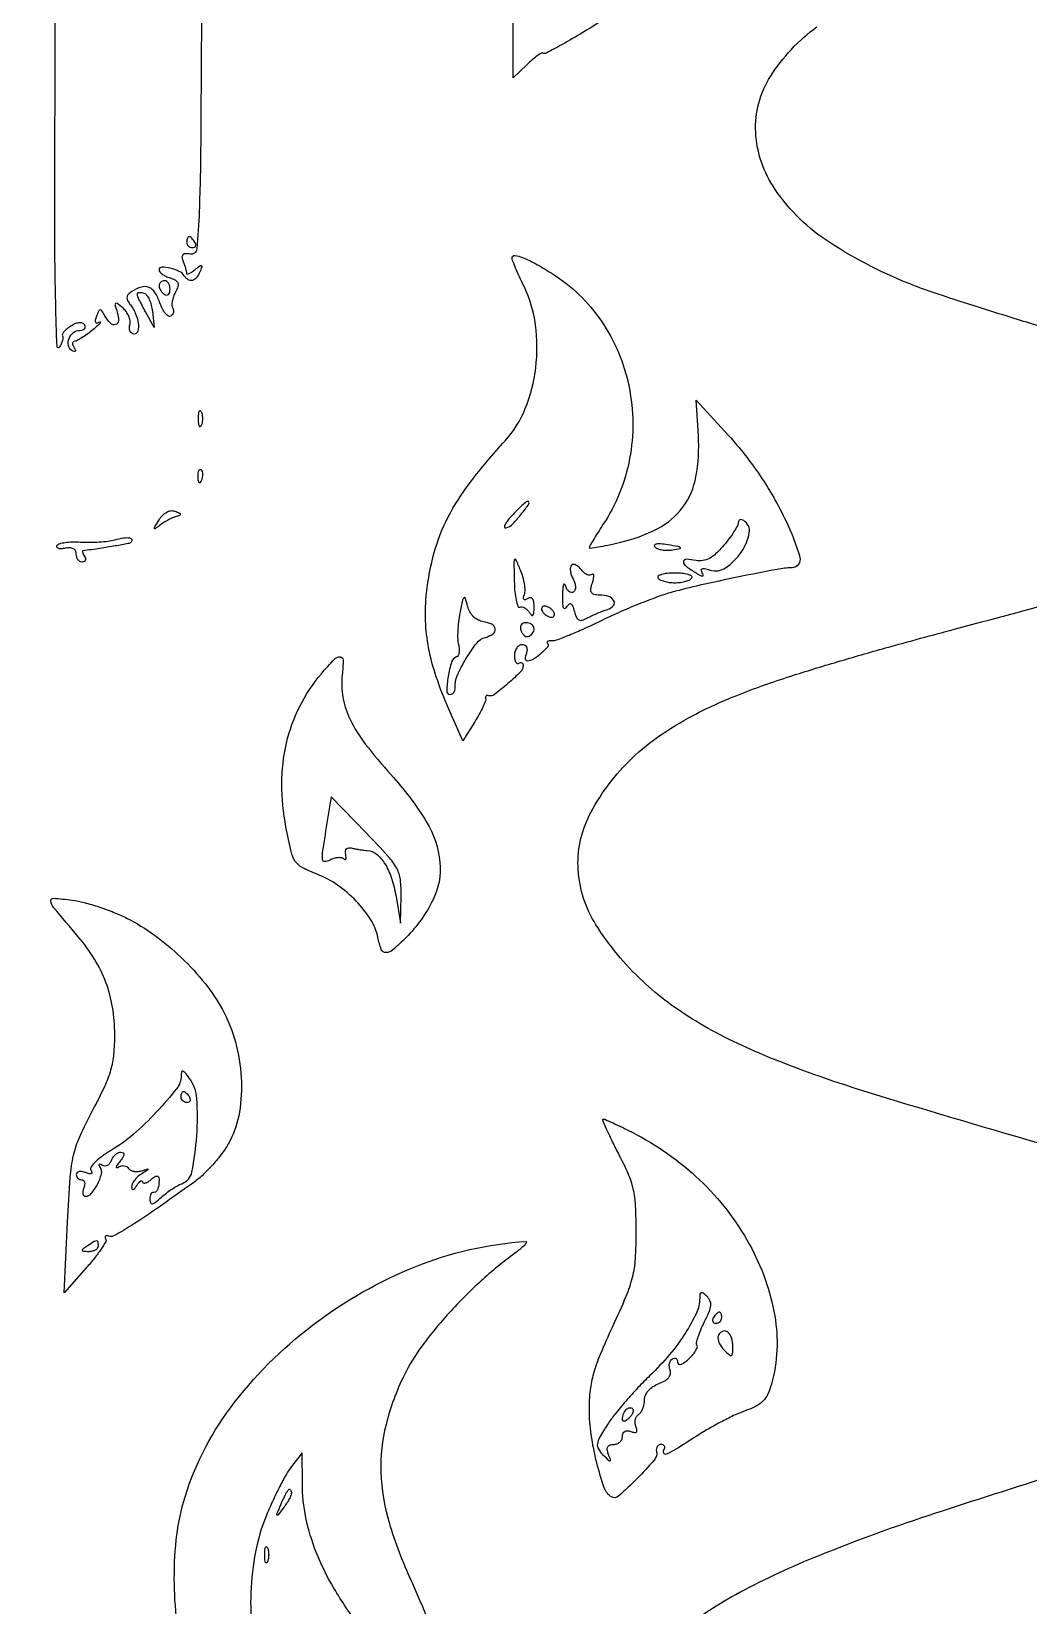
# Model space of a CAD drawing. Extents: x 130 to 894, y 104 to 894.
# Drawn here: x 298.9 to 479.6, y 320.8 to 606.2 of the extents above; entities that cross this region are included whole.
import ezdxf

# ---------------------------------------------------------------- set-up
doc = ezdxf.new("R2010")
doc.units = 0

msp = doc.modelspace()

# ---------------------------------------------------------------- linework, layer by layer
for points in [[(140.074729, 526.294777, 0.000011), (140.148965, 375.440163, 0.000341)], [(404.043753, 609.224585, -0.003472), (398.82665, 606.012382, -0.009394), (395.067138, 603.828981, -0.005521), (392.210883, 602.282188, -0.249805), (391.560485, 602.284986, 0.275823), (391.299476, 602.273398, 0.012906), (390.54507, 601.747875, 0.01823), (389.650271, 601.037931, 0.011756), (388.664553, 600.154589), (386.167977, 597.809179), (386.133421, 648.784686)], [(329.75807, 624.435995, -0.000484), (329.555529, 586.549819, -0.007562), (329.277721, 573.592667, -0.014269), (328.832116, 566.757113, -0.436963), (327.614225, 565.825016, 0.041405), (326.731146, 565.902851, 0.208499), (326.286257, 565.711622, 0.233021), (326.152937, 565.274227, 0.051143), (326.364225, 564.493229, -0.009917), (326.607625, 563.81927, -0.011277), (326.813241, 563.164293, -0.010522), (326.963119, 562.602221, -0.059958), (327, 562.295768, 0.45117), (327.120156, 562.189712, 0.079885), (327.44735, 562.285196, 0.042504), (327.937971, 562.571559, 0.019862), (328.522892, 563.018999, -0.008807), (329.382614, 563.707299, -0.27071), (329.644403, 563.741192, -0.389672), (329.735322, 563.541716, -0.012731), (329.415903, 562.641444, -0.072798), (328.817636, 561.576257, -0.164366), (328.057069, 561.069337, -0.20666), (327.26947, 561.184758, -0.116556), (326.574601, 561.879293, 0.145607), (325.668792, 562.686725, 0.051049), (324.006194, 563.268954, 0.058437), (322.477236, 563.450359, 0.41461), (322, 562.973768, 0.182092), (322.138043, 562.607289, 0.053843), (322.587279, 562.194834, 0.046266), (323.233981, 561.804812, 0.035739), (323.999247, 561.500239, -0.044113), (324.990647, 561.086331, -0.1856), (325.408432, 560.610088, -0.174628), (325.413207, 559.956908, -0.038253), (324.953003, 558.912185, 0.038452), (324.5945, 558.097458, 0.042675), (324.379875, 557.265131, 0.04712), (324.326494, 556.534116, 0.133866), (324.470068, 556.048432, -0.100011), (324.61457, 555.657688, -0.098168), (324.597446, 555.238754, -0.097713), (324.421497, 554.856487, -0.098074), (324.113723, 554.570285, -0.290096), (323.684779, 554.575054, -0.079002), (323.157666, 555.050099, -0.054423), (322.616497, 555.89274, -0.031692), (322.149431, 557.001187, 0.056213), (321.254108, 558.865408, 0.157765), (320.158015, 559.784522, 0.170672), (318.791782, 559.848456, 0.068317), (317.064302, 559.060903, 0.060724), (316.458011, 558.565109, 0.148406), (316.199852, 558.056089, 0.149415), (316.268997, 557.491813, 0.061841), (316.66987, 556.826215, -0.062495), (317.687185, 555.132098, -0.066589), (318.22723, 553.274861, -0.096963), (318.165786, 551.857641, -0.346481), (317.5, 551.333333, -0.148775), (317.068182, 551.464729, -0.133952), (316.761419, 551.818958, -0.10639), (316.632968, 552.354489, -0.069915), (316.706727, 552.986523, 0.101895), (316.745626, 553.724132, 0.061173), (316.508632, 554.57189, 0.057565), (316.048427, 555.395028, 0.063404), (315.425277, 556.062014, 0.008915), (314.379916, 556.898568, 0.348893), (314.101832, 556.894589, 0.299037), (314.012068, 556.608427, 0.007537), (314.423142, 555.242158, -0.07827), (314.654674, 553.721632, -0.33377), (314.133145, 553.034739, -0.273936), (313.196224, 553.281618, -0.067149), (312.198682, 554.609458, 0.014655), (311.637481, 555.546719, 0.264878), (311.339458, 555.703435, 0.283617), (311.067363, 555.52264, 0.016301), (310.660446, 554.557521, 0.030099), (310.431118, 553.832197, 0.196824), (310.484308, 553.461808, 0.326047), (310.747109, 553.347859, 0.063811), (311.261454, 553.534839, -0.337193), (311.40038, 553.510374, -0.38509), (311.401802, 553.379472, -0.031016), (310.888537, 552.867152, -0.008045), (310, 552.109013, -0.014145), (308.983508, 551.31685, -0.017769), (307.996726, 550.644399, -0.016075), (307.143854, 550.144122, -0.118263), (306.690983, 550.022236, 0.191163), (306.444848, 549.916646, 0.178565), (306.329213, 549.667395, 0.107943), (306.380156, 549.289733, 0.051155), (306.595492, 548.845492, -0.029304), (306.838317, 548.395653, -0.293058), (306.811108, 548.193445, -0.333325), (306.625566, 548.151292, -0.033384), (306.198182, 548.377517, -0.208048), (305.570408, 549.281531, -0.146462), (305.688298, 550.530342, -0.132238), (306.497939, 551.599962, -0.166492), (307.666006, 552, 0.070324), (308.177038, 552.072233, 0.145309), (308.513671, 552.287734, 0.189725), (308.625919, 552.607314, 0.129811), (308.512657, 552.979521, 0.158943), (308.126789, 553.305837, 0.117232), (307.570109, 553.391866, 0.080832), (306.85631, 553.216139, 0.038907), (306.018323, 552.77937, 0.029889), (305.321482, 552.283981, 0.046438), (304.792739, 551.770683, 0.05869), (304.486157, 551.312956, 0.262409), (304.4987, 551.002103, -0.160877), (304.577236, 550.673436, -0.046616), (304.483887, 550.153452, -0.04165), (304.261609, 549.552083, -0.034108), (303.929634, 548.952254, -0.734017), (303.503935, 549.069734, -0.002499), (303.265221, 556.986443, -0.005094), (303.108054, 567.493229, -0.001942), (303.095087, 582.134419), (303.198939, 616.768837)], [(489, 550.540647, -0.002521), (479.832749, 553.291986, -0.002693), (470.89365, 556.076803, -0.002556), (463.233593, 558.551677, -0.012584), (458.957107, 560.077821, -0.051628), (443.575854, 567.912503, -0.098772), (433.676569, 577.534241, -0.138553), (430.156251, 587.901073, -0.155746), (432.824669, 598.054219, -0.094222), (441.262979, 607.041532, -0.059418)], [(481.5, 404.619016, -0.005081), (449.948992, 414.020679, -0.022184), (431.614837, 420.591432, -0.037433), (419.336756, 426.725439, -0.053529), (409.615877, 434.040484, -0.064259), (401.197429, 444.232292, -0.125229), (397.972413, 454.200779, -0.13415), (399.994658, 464.026602, -0.079093), (407.078882, 473.793168, -0.042812), (412.347794, 478.229543, -0.032293), (418.804384, 482.185353, -0.027494), (426.735384, 485.824115, -0.016495), (436.5, 489.302282, -0.005014), (444.9484, 491.908032, -0.00458), (453.705988, 494.426182, -0.002429), (466.395347, 497.88304, -0.000387), (491.27564, 504.510648, 0.002386)], [(325.363191, 316.915731, -0.029728), (324.774627, 324.72751, -0.029493), (325.11892, 332.691144, -0.044077), (326.435653, 339.527748, -0.091675), (334.951618, 356.664141, -0.069008), (349.808033, 371.626542, -0.067439), (368.568753, 382.280707, -0.079043), (388.5, 386.822502, -0.566181), (388.615887, 386.655531, -0.081976), (388.329197, 386.22477, -0.032959), (387.59362, 385.533864, -0.013595), (386.514289, 384.694444, 0.026406), (380.379003, 379.665545, 0.02374), (374.575146, 373.844356, 0.02474), (369.700474, 367.901451, 0.044823), (366.426947, 362.537086, 0.053176), (363.141967, 353.595417, 0.070053), (362.224376, 344.966646, 0.063917), (363.714108, 335.828123, 0.036054), (367.690849, 325.305582, -0.008855), (369.171783, 321.950702, -0.007305), (370.634523, 318.32414, -0.007389)], [(358.34491, 316.964838, -0.025217), (353.695267, 323.956424, -0.03921), (350.49518, 330.446859, -0.0444), (348.624472, 336.694082, -0.049592), (347.977764, 342.944172), (347.955528, 348.5), (346.005646, 346, 0.037004), (345.080869, 344.614094, 0.010434), (343.849344, 342.325, 0.010457), (342.561836, 339.671872, 0.010857), (341.403175, 337, 0.049781), (339.491952, 330.547874, 0.037047), (338.643218, 323.163914, 0.037964), (338.894659, 316.086342, 0.073659)], [(416.317574, 316.00692, -0.046724), (427.264272, 323.206652, -0.026618), (441.638869, 329.889348, -0.016466), (462.78199, 337.583754, -0.00421), (497.5, 348.615909, 0.017324)]]:
    msp.add_lwpolyline(points, format="xyb")
for points in [[(327, 568, 0.105053), (327.081062, 567.618444, 0.099167), (327.311086, 567.29375, 0.09642), (327.654762, 567.076123, 0.093332), (328.059017, 567, 0.108972), (328.413961, 567.078288, 0.182303), (328.6254, 567.29375, 0.161196), (328.656512, 567.6179, 0.082592), (328.5, 568, 0.029505), (328.231006, 568.382774, 0.035638), (327.933975, 568.70625, 0.038439), (327.65171, 568.934461, 0.151918), (327.440983, 569, 0.210953), (327.272352, 568.92554, 0.081139), (327.129539, 568.70625, 0.061769), (327.032345, 568.382849, 0.042167)], [(393.103835, 562.402783, -0.1052), (402.18726, 553.657794, -0.098439), (407.193508, 541.767346, -0.097231), (407.303021, 528.739689, -0.099823), (402.461108, 516.77144, 0.004486), (401.517992, 515.314356, 0.006716), (400.722951, 514.023536, 0.003161), (400.071101, 512.916824, 0.132255), (400, 512.652723, 0.455964), (400.142428, 512.52901, 0.004785), (401.602085, 512.749591, 0.010845), (403.362365, 513.072167, 0.006368), (405.453907, 513.530367, 0.061676), (412.410317, 516.082261, 0.115616), (416.949117, 519.944242, 0.114595), (419.323567, 525.446685, 0.059926), (419.769593, 532.936292), (419.381489, 539.372584), (425.231778, 532.936292, -0.036488), (430.9584, 525.63025, -0.035997), (435.590971, 517.537256, -0.04087), (438.144095, 510.880458, -0.491541), (436.75, 508.965112, 0.04017), (434.042628, 508.671025, 0.003315), (427.080591, 507.295035, 0.004845), (420.028196, 505.781208, 0.01265), (415, 504.51638, 0.019392), (412.365821, 503.67109, 0.008298), (408.9125, 502.347988, 0.008196), (405.274003, 500.814486, 0.010689), (402, 499.286559, -0.007503), (399.031215, 497.877966, -0.010284), (396.316354, 496.70625, -0.007329), (394.027134, 495.812499, -0.1098), (393.183333, 495.69459, 0.036276), (392.713229, 495.698054, 0.116039), (392.41533, 495.607143, 0.282461), (392.329112, 495.446654, 0.183984), (392.41779, 495.248877, -0.389141), (392.444493, 494.63081, -0.036882), (391.291342, 493.448175, -0.038755), (389.874284, 492.37802, -0.132039), (388.781385, 492.031803, -0.256836), (388.55613, 492.143007, -0.128784), (388.442946, 492.449967, -0.0763), (388.469315, 492.927121, -0.039745), (388.638374, 493.5, 0.074113), (388.772525, 494.1043, 0.14329), (388.668185, 494.584064, 0.164366), (388.337377, 494.889897, 0.105481), (387.821275, 495, 0.137181), (387.290183, 494.851494, 0.100222), (386.837678, 494.434067, 0.086213), (386.533052, 493.809706, 0.070597), (386.428571, 493.073419, 0.039538), (386.484398, 492.368544, 0.085489), (386.659375, 491.855415, 0.161426), (386.917433, 491.614282, 0.251349), (387.214286, 491.632436, -0.088651), (387.514275, 491.751121, -0.167483), (387.769196, 491.717277, -0.177683), (387.939175, 491.536718, -0.101226), (388, 491.239352, -0.198069), (387.535995, 490.113987, -0.017333), (385.238422, 487.956429, -0.016055), (382.794508, 485.950808, -0.244319), (381.75, 485.765207, 0.092641), (381.479035, 485.797506, 0.173257), (381.278928, 485.710717, 0.175897), (381.181012, 485.518067, 0.0958), (381.199542, 485.25, -0.161069), (381.171984, 484.786303, -0.014543), (380.704894, 483.70524, -0.01771), (380.049624, 482.422695, -0.012916), (379.235424, 481.044435), (377.071763, 477.588871), (374.531514, 483.332825, -0.022213), (372.253222, 489.172655, -0.03454), (370.872056, 494.396192, -0.038027), (370.306123, 499.364201, -0.036702), (370.488042, 504.420821, -0.039986), (371.887884, 511.728675, -0.051984), (374.370591, 518.071963, -0.044638), (378.428529, 524.45683, -0.02077), (384.733398, 531.989434, 0.089706), (388.374426, 537.803354, 0.064765), (390.280283, 545.229377, 0.063742), (390.237879, 553.027567, 0.080069), (388.156574, 559.937829, -0.006406), (387.330523, 561.694591, -0.008713), (386.633494, 563.301402, -0.006167), (386.092716, 564.657147, -0.09206), (386, 565.156445, -0.452494), (386.463957, 565.564142, -0.060295), (387.895714, 565.199541, -0.034158), (390.118574, 564.158251, -0.012603)], [(322, 560.059017, 0.089642), (322.073302, 559.653442, 0.053229), (322.29375, 559.2129, 0.051032), (322.617485, 558.806203, 0.06081), (323, 558.5, 0.139169), (323.379648, 558.392057, 0.191142), (323.70625, 558.521475, 0.138808), (323.926733, 558.889346, 0.066118), (324, 559.440983, 0.062283), (323.925455, 560.037096, 0.080552), (323.70625, 560.542039, 0.097988), (323.381379, 560.879982, 0.153634), (323, 561, 0.092995), (322.618268, 560.928382, 0.096318), (322.29375, 560.723586, 0.099231), (322.076556, 560.418051, 0.105429)], [(320.794244, 555.422881), (321.088487, 552.5), (319.544244, 555.364307, -0.006853), (318.344833, 557.663915, -0.095417), (318.090371, 558.559645, -0.4328), (318.381505, 558.884712, -0.085397), (319.25, 558.756214, -0.154809), (319.750949, 558.395208, -0.051378), (320.219247, 557.607736, -0.045362), (320.58944, 556.571689, -0.038064)], [(329.662281, 534.75, -0.174857), (329.474999, 534.540618, -0.447206), (329.306058, 534.601562, -0.078554), (329.189089, 535.10856, -0.017491), (329.157895, 536, -0.017491), (329.189089, 536.89144, -0.078554), (329.306058, 537.398438, -0.447206), (329.474999, 537.459382, -0.174857), (329.662281, 537.25, -0.057986), (329.818615, 536.679992, -0.037979), (329.87034, 536, -0.037979), (329.818615, 535.320008, -0.057986)], [(329.683114, 524.8125, -0.054073), (329.461564, 524.395823, -0.470617), (329.279315, 524.37858, -0.168741), (329.137993, 524.670344, -0.018894), (329.078947, 525.416667, -0.028489), (329.089945, 526.112848, -0.077125), (329.200665, 526.592839, -0.208169), (329.385309, 526.77538, -0.296942), (329.604167, 526.729167, -0.126455), (329.797407, 526.402231, -0.060344), (329.876576, 525.916927, -0.05415), (329.839148, 525.359369, -0.051402)], [(385.924314, 518.362823, 0.019055), (385.083677, 517.375376, 0.059063), (384.627627, 516.630149, 0.239113), (384.641143, 516.276823, 0.355432), (384.914418, 516.167629, 0.12446), (386.073586, 516.879146, 0.023975), (387.719631, 518.738232, 0.025143), (389.036397, 520.557642, 0.595019), (388.796286, 521, 0.179638), (388.52639, 520.899799, 0.007959), (387.767985, 520.225329, 0.012581), (386.885704, 519.373283, 0.008575)], [(324.949438, 518.182207, 0.032726), (324.292879, 517.929866, 0.017181), (323.511393, 517.536118, 0.017019), (322.735126, 517.075944, 0.025015), (322.089345, 516.615727, -0.0107), (321.307165, 516.023839, -0.58858), (321.172671, 516.086758, -0.154096), (321.245873, 516.390456, -0.003654), (322.017578, 517.650221, -0.051785), (322.668739, 518.488533, -0.076609), (323.406253, 519.053858, -0.092916), (324.163688, 519.301319, -0.124864), (324.877672, 519.2167, -0.013317), (325.71345, 518.870175, -0.277259), (325.862524, 518.65697, -0.329278), (325.733897, 518.454931, -0.016544)], [(427, 517.135742, -0.12724), (426.856658, 516.581584, -0.016129), (426.218309, 515.513011, -0.018072), (425.357934, 514.273813, -0.01412), (424.338923, 512.99094, -0.027304), (422.954341, 511.516862, -0.066243), (421.750212, 510.63927, -0.087732), (420.584574, 510.249754, -0.084291), (419.338923, 510.275543, 0.034056), (417.57465, 510.489706, 0.397347), (417.091211, 510.079426, 0.262747), (417.404663, 509.344685, 0.023863), (419.104643, 508.166722, 0.012592), (420.03901, 507.615409, 0.103148), (420.50901, 507.46883, 0.504033), (420.643671, 507.618157, 0.08864), (420.479414, 508.033309, -0.085468), (420.281537, 508.524372, -0.37362), (420.42056, 508.777293, -0.145888), (420.897075, 508.807523, -0.020241), (421.863409, 508.543352, 0.231087), (424.707417, 508.964081, 0.092523), (427.563741, 511.821505, 0.104952), (428.98819, 515.271667, 0.309235), (428, 517.5, 0.075055), (427.617535, 517.663395, 0.151963), (427.29375, 517.647938, 0.18731), (427.07954, 517.460194, 0.120787)], [(316.916667, 513.604497, -0.142306), (316.421795, 513.348977, -0.004064), (314.059249, 512.904922, -0.008102), (311.285927, 512.453215, -0.00591), (308.190983, 512.037768, 0.387055), (308.116799, 511.951563, 0.065443), (308.154287, 511.717344, 0.043267), (308.284908, 511.386369, 0.022805), (308.5, 511, -0.082592), (308.656512, 510.6179, -0.161196), (308.6254, 510.29375, -0.182303), (308.413961, 510.078288, -0.108972), (308.059017, 510, -0.135149), (307.65517, 510.11119, -0.100385), (307.311086, 510.423759, -0.086908), (307.079514, 510.891303, -0.071747), (307, 511.442582, 0.123), (306.856646, 512.016504, 0.151739), (306.466411, 512.402604, 0.114355), (305.828315, 512.566333, 0.053476), (304.97329, 512.494856, -0.035737), (304.232076, 512.406375, -0.093592), (303.703408, 512.480484, -0.215003), (303.472959, 512.69494, -0.242425), (303.496305, 512.994022, -0.188377), (303.934302, 513.323431, -0.031736), (304.979351, 513.545073, -0.030907), (306.305616, 513.656404, -0.023078), (307.773015, 513.620892, 0.019294), (309.383018, 513.569739, 0.014862), (311.139573, 513.633958, 0.015101), (312.77961, 513.792657, 0.034354), (314, 514.034135, -0.02602), (315.579609, 514.37412, -0.076706), (316.687395, 514.38172, -0.293976), (317.043342, 514.070729, -0.280074)], [(411.853246, 512.746754, 0.112154), (412.370767, 512.420833, 0.043618), (413.195048, 512.209069, 0.040388), (414.161929, 512.128094, 0.039733), (415.134665, 512.202755, 0.009743), (416.414946, 512.429798, 0.599836), (416.468599, 512.60624, 0.152988), (416.115594, 512.790816, 0.003467), (414.218582, 513.118838, 0.01715), (412.9135, 513.28945, 0.063014), (412.082665, 513.264379, 0.246244), (411.800895, 513.055065, 0.318785)], [(386.388569, 506.5, 0.016891), (386.494856, 504.606105, 0.030326), (386.728175, 503.067277, 0.034589), (387.036272, 501.996877, 0.417635), (387.388197, 501.83541, -0.146032), (387.790925, 501.864076, -0.076143), (388.264142, 501.680017, -0.065194), (388.733103, 501.321178, -0.055679), (389.122884, 500.83541, 0.053506), (389.517139, 500.33968, 0.434113), (389.776268, 500.346707, 0.165003), (389.943681, 500.745454, 0.015954), (389.984687, 501.809017, 0.034266), (389.924621, 502.778583, 0.12538), (389.698153, 503.345857, 0.23988), (389.325093, 503.53566, 0.139227), (388.830061, 503.394972, -0.052482), (388.357226, 503.16732, -0.313448), (388.107173, 503.23482, -0.235132), (388.036072, 503.528192, -0.035591), (388.217063, 504.123275, 0.098553), (388.347317, 504.882368, 0.032226), (388.243675, 506.018588, 0.030675), (387.962298, 507.296515, 0.030197), (387.525571, 508.537319, 0.006968), (386.700615, 510.421231, 0.615131), (386.459674, 510.431158, 0.131787), (386.32507, 509.897259, 0.001797)], [(396.757735, 509.424402, 0.16441), (396.563282, 509.031422, 0.061427), (396.556491, 508.407899, 0.0524), (396.71842, 507.671726, 0.042571), (397.037888, 506.929205, -0.042895), (397.373731, 506.147232, -0.075874), (397.491202, 505.456546, -0.102869), (397.387542, 504.911694, -0.157329), (397.078386, 504.548445, -0.183083), (396.689136, 504.473012, -0.135364), (396.288646, 504.661471, -0.095375), (395.935783, 505.10531, -0.056651), (395.691683, 505.737757, 0.167659), (395.511281, 506.008719, 0.517448), (395.337457, 505.954216, 0.058464), (395.198344, 505.250415, 0.012398), (395.131314, 504, 0.014294), (395.131059, 502.532352, 0.075907), (395.274341, 501.744671, 0.383465), (395.540503, 501.59684, 0.197634), (395.876575, 501.834535, -0.059011), (396.315575, 502.37425, -0.334547), (396.660736, 502.417401, -0.178707), (396.967324, 502.050291, -0.021589), (397.28269, 501.026992, 0.039084), (397.650324, 499.96721, 0.17875), (398.094516, 499.505255, 0.192413), (398.710395, 499.46142, 0.046229), (399.671428, 499.869459, -0.014013), (400.503263, 500.287707, -0.008844), (401.495538, 500.731038, -0.008879), (402.487198, 501.132567, -0.016117), (403.313382, 501.419939, 0.136648), (404.360051, 502.096927, 0.31869), (404.455525, 502.977254, 0.190065), (403.521533, 503.742083, 0.077781), (401.873595, 504, -0.050665), (400.876035, 504.101343, -0.212835), (400.398005, 504.443986, -0.175526), (400.280798, 505.08095, -0.033182), (400.55684, 506.25, 0.02038), (400.772753, 507.070005, 0.068081), (400.817534, 507.623316, 0.287596), (400.689013, 507.805153, 0.296716), (400.473105, 507.765544, -0.18432), (400.089705, 507.606253, -0.10793), (399.594655, 507.699309, -0.080751), (399.059658, 508.036207, -0.054124), (398.571429, 508.571429, 0.048868), (398.08979, 509.110674, 0.076274), (397.574047, 509.45738, 0.105996), (397.1076, 509.565809, 0.203385)], [(412.422746, 507.125, 0.145319), (412.800712, 506.787701, 0.040761), (413.549761, 506.507031, 0.037444), (414.489386, 506.314426, 0.031843), (415.5, 506.25, 0.031843), (416.510614, 506.314426, 0.037444), (417.450239, 506.507031, 0.040761), (418.199288, 506.787701, 0.145319), (418.577254, 507.125, 0.401954), (418.505829, 507.458786, 0.079814), (417.896382, 507.742969, 0.04636), (416.850526, 507.938018, 0.022935), (415.5, 508, 0.022935), (414.149474, 507.938018, 0.04636), (413.103618, 507.742969, 0.079814), (412.494171, 507.458786, 0.401954)], [(376.534489, 500.738109, 0.020236), (376.280278, 499.155502, 0.018566), (376.145695, 497.511351, 0.018937), (376.135846, 496.03602, 0.056205), (376.28032, 495.036056, -0.043641), (376.410417, 494.271525, -0.060693), (376.382732, 493.578295, -0.077028), (376.21236, 493.055274, -0.195591), (375.916487, 492.797947, 0.239819), (375.032214, 491.886963, 0.032967), (374.400081, 489.233416, 0.034299), (374.141657, 486.641706, 0.423267), (374.763889, 486, 0.126267), (375.141806, 486.096983, 0.110994), (375.447721, 486.367188, 0.098705), (375.633362, 486.772558, 0.080226), (375.66807, 487.25, -0.126257), (376.016333, 489.359146, -0.032074), (377.628197, 492.463164, -0.030629), (379.592814, 495.308389, -0.163807), (381.148058, 496.328467, 0.08778), (382.534708, 496.965906, 0.279276), (382.933737, 497.859146, 0.252594), (382.33159, 498.70369, 0.078387), (380.790994, 499.180449, -0.081296), (379.829441, 499.484116, -0.078045), (378.999596, 500.081455, -0.073673), (378.35598, 500.938653, -0.061382), (377.939005, 502, 0.011606), (377.525549, 503.465675, 0.547796), (377.27774, 503.534349, 0.157651), (377.031619, 503.110515, 0.003412)], [(391.5, 501, 0.064269), (391.810561, 500.617474, 0.051777), (392.230237, 500.29375, 0.053414), (392.689814, 500.073533, 0.085235), (393.118034, 500, 0.117858), (393.449529, 500.079239, 0.186277), (393.642737, 500.29375, 0.154201), (393.661825, 500.617617, 0.076764), (393.5, 501, 0.064269), (393.189439, 501.382526, 0.051777), (392.769763, 501.70625, 0.053414), (392.310186, 501.926467, 0.085235), (391.881966, 502, 0.117858), (391.550471, 501.920761, 0.186277), (391.357263, 501.70625, 0.154201), (391.338175, 501.382383, 0.076764)], [(387.63617, 497.505744, 0.064087), (387.922037, 496.975437, 0.094924), (388.304103, 496.612949, 0.122111), (388.718783, 496.472387, 0.160704), (389.104785, 496.564761, 0.117169), (389.820919, 497.282977, 0.198008), (389.954077, 498.109611, 0.21), (389.468306, 498.754977, 0.128597), (388.531385, 499, 0.094172), (387.97324, 498.893936, 0.165347), (387.618633, 498.593244, 0.151817), (387.502894, 498.117056, 0.076022)], [(355.198117, 489.571298, 0.073554), (355.324622, 485.441962, 0.06927), (356.634039, 481.43423, 0.051086), (359.389513, 477.001761, 0.01978), (364.041705, 471.454085, -0.046642), (370.448813, 462.923112, -0.115158), (372.907851, 455.543379, -0.138668), (371.642727, 448.716668, -0.081827), (366.775706, 441.929552, -0.015992), (364.336922, 439.641972, -0.18176), (363.122174, 439.182181, -0.311926), (362.289605, 439.754802, -0.041574), (361.666387, 441.918067, 0.091597), (360.376821, 445.145978, 0.050429), (357.74948, 448.506664, 0.048647), (354.338905, 451.433813, 0.061889), (350.67965, 453.378241, -0.026972), (347.958211, 454.58945, -0.129118), (346.702196, 455.712318, -0.0902), (345.937944, 457.497104, -0.009544), (345.009817, 461.94797, -0.046179), (344.265277, 469.828312, -0.057282), (345.091903, 477.142986, -0.05999), (347.499133, 483.803559, -0.058839), (351.43073, 489.75, -0.01244), (353.778867, 492.391842, -0.220133), (354.810328, 492.810962, -0.404614), (355.371124, 492.214326, -0.025432)], [(352.540979, 463.465575, 0.001796), (351.633711, 457.624318, 0.053562), (351.568862, 456.13362, 0.408173), (352.013399, 455.734042, 0.112602), (353.015501, 456.008296, -0.04648), (353.72703, 456.307871, -0.055318), (354.441311, 456.449013, -0.064465), (355.05316, 456.421958, -0.154322), (355.45185, 456.214816, 0.130709), (355.692727, 456.07515, 0.360513), (355.858773, 456.150602, 0.136434), (355.916475, 456.465784, 0.032148), (355.833333, 457, -0.080216), (355.798568, 457.592786, -0.177594), (355.993978, 457.994204, -0.17625), (356.403959, 458.175978, -0.078854), (357, 458.122807, 0.01416), (357.665206, 457.975425, 0.009781), (358.425342, 457.844819, 0.009871), (359.161601, 457.747923, 0.019863), (359.745844, 457.70614, -0.168595), (361.384959, 457.078441, -0.0787), (362.893385, 455.337453, -0.060312), (364.130412, 452.685068, -0.037429), (364.951745, 449.344613), (365.764762, 444.5), (365.882381, 449.359602, 0.034863), (365.742997, 452.420891, 0.097056), (365.092107, 454.461941, 0.059684), (363.54267, 456.625712, 0.007502), (359.585755, 460.825178), (353.17151, 467.431151)], [(316.126608, 445.435843, -0.040806), (321.17423, 442.337021, -0.032664), (326.065887, 438.238022, -0.032956), (330.32943, 433.58871, -0.044485), (333.489889, 428.841245, -0.058205), (335.847884, 422.974287, -0.052552), (336.89615, 416.514249, -0.05468), (336.561971, 410.260995, -0.078932), (334.822259, 405.014378, -0.037339), (333.628416, 403.077441, -0.022387), (331.945506, 400.960934, -0.022348), (330.071557, 398.994112, -0.035887), (328.290103, 397.514378, -0.002903), (321.375008, 392.623502, -0.011372), (317.021794, 389.727396, -0.011465), (314.020013, 387.922446, -0.195981), (312.902551, 387.774777, 0.059664), (312.531975, 387.82567, 0.183826), (312.29801, 387.741247, 0.253548), (312.224423, 387.548255, 0.103448), (312.320706, 387.274777, -0.273921), (312.325765, 386.766647, -0.016191), (311.477923, 385.405716, -0.02074), (310.29056, 383.780645, -0.013465), (308.792548, 382), (304.795024, 377.5), (305.417231, 390.322504, -0.005593), (305.902866, 398.45126, -0.03795), (306.490996, 402.430979, -0.051234), (307.618508, 405.777657, -0.014971), (310.019719, 410.657528, 0.012085), (312.164571, 414.953668, 0.039313), (313.285695, 417.929544, 0.047305), (313.817803, 420.739227, 0.024052), (313.978038, 424.335024, 0.040015), (313.564488, 429.273256, 0.048502), (312.368159, 433.761971, 0.048065), (310.318227, 437.968552, 0.038201), (307.357009, 442.065376, -0.002219), (302.892529, 447.389562, -0.132456), (302.373451, 448.521452, -0.487429), (302.852947, 449.046079, -0.014613), (306.24382, 448.685326, -0.030094), (308.42927, 448.252803, -0.015529), (311.103715, 447.464575, -0.01538), (313.813016, 446.480436, -0.022464)], [(326, 416.83192, -0.169872), (325.187837, 414.510391, -0.019989), (321.550904, 410.304983, -0.024959), (317.283702, 406.184728, -0.047005), (313.400889, 403.389049, 0.022127), (311.720626, 402.301745, 0.038919), (310.452146, 401.241142, 0.048278), (309.67856, 400.32296, 0.297658), (309.663832, 399.734915, -0.085642), (309.827228, 399.329018, -0.356893), (309.71543, 399.110965, -0.167249), (309.345225, 399.081286, -0.028751), (308.664045, 399.298676, 0.049884), (308.02655, 399.472861, 0.090961), (307.488813, 399.465124, 0.140568), (307.136306, 399.283789, 0.206976), (307, 398.968615, 0.099038), (307.073946, 398.598955, 0.097945), (307.284531, 398.284531, 0.097945), (307.598955, 398.073946, 0.099038), (307.968615, 398, -0.184534), (308.289193, 397.877514, -0.147206), (308.483616, 397.559375, -0.100118), (308.511135, 397.074366, -0.055937), (308.361626, 396.5, 0.049467), (308.204094, 395.925333, 0.090299), (308.209623, 395.440625, 0.139983), (308.3709, 395.122873, 0.208694), (308.652464, 395, 0.221377), (309.715109, 395.494736, 0.054048), (310.820424, 397.140735, 0.05399), (311.551938, 398.996484, 0.20823), (311.379369, 400.195186, -0.033833), (311.163447, 400.603992, -0.276442), (311.187922, 400.805077, -0.336385), (311.363683, 400.852073, -0.041489), (311.740707, 400.660252, 0.135731), (312.185421, 400.53056, 0.124177), (312.65051, 400.641, 0.105235), (313.065742, 400.983656, 0.076338), (313.36383, 401.505744, -0.062229), (313.669097, 402.07709, -0.060722), (314.107732, 402.561062, -0.06597), (314.607183, 402.889327, -0.112903), (315.09106, 403, -0.147136), (315.492716, 402.879189, -0.286186), (315.626798, 402.586036, -0.114611), (315.437286, 402.077507, -0.024144), (314.872445, 401.308042, 0.016162), (314.388099, 400.669838, 0.106538), (314.2312, 400.303435, 0.532304), (314.341023, 400.193744, 0.086902), (314.680902, 400.324353, -0.08142), (315.177375, 400.521368, -0.09089), (315.691493, 400.538857, -0.099223), (316.142918, 400.376589, -0.119146), (316.462927, 400.059986, 0.135068), (316.82064, 399.727602, 0.073221), (317.392125, 399.529286, 0.064227), (318.080315, 399.48825, 0.057938), (318.782025, 399.619179, -0.002617), (319.881899, 399.953367, -0.518851), (319.959064, 399.892547, -0.239098), (319.882042, 399.75905, -0.001673), (318.75, 399.025815, 0.044603), (318.081631, 398.506487, 0.045078), (317.518561, 397.878555, 0.049085), (317.133934, 397.240966, 0.11487), (317.015313, 396.70031, 0.095919), (317.093425, 396.32275, 0.385271), (317.288813, 396.230755, 0.15033), (317.591475, 396.435104, 0.026198), (318, 397, -0.025123), (318.37492, 397.52078, -0.082482), (318.689119, 397.803094, -0.286859), (318.883411, 397.804783, -0.2562), (318.984687, 397.627555, 0.282972), (319.123946, 397.409849, 0.174542), (319.436127, 397.377077, 0.07963), (319.922597, 397.582717, 0.033478), (320.5, 398, -0.024942), (321.191217, 398.51771, -0.128583), (321.638636, 398.674576, -0.300026), (321.898357, 398.532179, -0.122183), (322, 398.122445, -0.031523), (321.929328, 397.002593, -0.073539), (321.703487, 396.195563, -0.131032), (321.352862, 395.762202, -0.242522), (320.916667, 395.694444, 0.261246), (320.694823, 395.651936, 0.110232), (320.504687, 395.402254, 0.069466), (320.375447, 394.973145, 0.038477), (320.333333, 394.426706, 0.092953), (320.447719, 393.81673, 0.362982), (320.759045, 393.645166, 0.121448), (321.327184, 393.908779, 0.013753), (322.416667, 394.833249, -0.020154), (323.331774, 395.589823, -0.016925), (324.358605, 396.317781, -0.017258), (325.342779, 396.918936, -0.044298), (326.101989, 397.262806, 0.266198), (327.953998, 399.401353, 0.030577), (328.826244, 405.95818, 0.033817), (328.84998, 412.723153, 0.146909), (327.468197, 416.44113, 0.012032), (326.689273, 417.421029, 0.154965), (326.299771, 417.669384, 0.433563), (326.067571, 417.524432, 0.048671)], [(327.5, 413, -0.082592), (327.656512, 412.6179, -0.161196), (327.6254, 412.29375, -0.182303), (327.413961, 412.078288, -0.108972), (327.059017, 412, -0.093332), (326.654762, 412.076123, -0.09642), (326.311086, 412.29375, -0.099167), (326.081062, 412.618444, -0.105053), (326, 413, -0.042167), (326.032345, 413.382849, -0.061769), (326.129539, 413.70625, -0.081139), (326.272352, 413.92554, -0.210953), (326.440983, 414, -0.151918), (326.65171, 413.934461, -0.038439), (326.933975, 413.70625, -0.035638), (327.231006, 413.382774, -0.029505)], [(407.783244, 406.603407, -0.072961), (420.011184, 397.951594, -0.0763), (429.022296, 386.270071, -0.082712), (433.599701, 373.317686, -0.11187), (433.003826, 360.954289, -0.04009), (432.325822, 359.103275, -0.086059), (431.466565, 357.8552, -0.082021), (430.20882, 356.933365, -0.033868), (428.259403, 356.106638, 0.02648), (426.45346, 355.37202, 0.010658), (424.066656, 354.187703, 0.010512), (421.544923, 352.800441, 0.013099), (419.265384, 351.402349, -0.005199), (415.704481, 349.140177, -0.04021), (413.951506, 348.238264, -0.385044), (413.482671, 348.404261, -0.268429), (413.5, 349, 0.087051), (413.652489, 349.381883, 0.165916), (413.612523, 349.70625, 0.178935), (413.387515, 349.922366, 0.103144), (413.01518, 350, 0.119982), (412.614888, 349.902541, 0.124918), (412.311168, 349.632812, 0.113359), (412.153717, 349.227227, 0.086643), (412.167232, 348.75, -0.232619), (411.75539, 347.176167, -0.016944), (408.622073, 343.792037, -0.015434), (405.273237, 340.614781, -0.331895), (403.995327, 340.502888, -0.174096), (402.700225, 342.129274, -0.020146), (401.356996, 346.672582, -0.024964), (400.33629, 351.779808, -0.036851), (400, 356.336395, -0.02872), (400.201051, 359.833678, -0.040021), (400.807754, 362.907908, -0.030716), (402.027447, 366.397391, -0.009901), (404.25, 371.408257, 0.009436), (406.692372, 376.900919, 0.0392), (407.836486, 380.339873, 0.045251), (408.348455, 383.6738, 0.015484), (408.5, 388.566085, 0.012814), (408.379413, 393.270572, 0.043144), (407.957843, 396.317449, 0.047205), (407.041033, 399.102052, 0.017629), (405.257662, 402.816085, -0.006259), (404.051598, 405.188067, -0.010984), (403.12215, 407.183475, -0.005414), (402.422805, 408.823329, -0.534378), (402.540906, 409, -0.104405), (402.90031, 408.924126, -0.003171), (404.297645, 408.296001, -0.006138), (405.937802, 407.521702, -0.00419)], [(309, 386, 0.011213), (308.169589, 385.436556, 0.309569), (308.083458, 385.201904, 0.327416), (308.271084, 385.047261, 0.011938), (309.25, 385.015313, 0.055234), (309.919445, 385.083567, 0.075283), (310.485937, 385.298248, 0.095191), (310.865757, 385.619685, 0.17131), (311, 386, 0.042895), (310.938046, 386.720828, 0.364836), (310.707705, 386.914708, 0.137048), (310.26282, 386.790433, 0.007234)], [(420, 376.499589, -0.109404), (419.409954, 373.83523, -0.034143), (417.420467, 370.229086, -0.031461), (414.520172, 366.295245, -0.026282), (410.979181, 362.5, 0.012562), (408.812623, 360.301957, 0.010051), (406.587984, 357.830859, 0.010189), (404.621457, 355.460171, 0.025252), (403.307792, 353.626329, 0.010987), (401.860114, 351.260573, 0.093985), (401.448054, 350.094779, 0.175814), (401.628205, 349.1862, 0.061877), (402.463423, 348.126329, 0.003428), (403.51952, 347.096224, 0.22655), (403.754092, 347.018358, 0.477071), (403.842285, 347.160462, 0.006585), (403.447049, 348.25, -0.051742), (403.237376, 349.045314, -0.16393), (403.329584, 349.580588, -0.194714), (403.70958, 349.894609, -0.076651), (404.393011, 350, 0.090215), (405.006526, 350.111604, 0.095426), (405.527947, 350.431406, 0.099719), (405.876824, 350.908318, 0.108623), (406, 351.468615, -0.09402), (406.106503, 352.029992, -0.167612), (406.408548, 352.383457, -0.152038), (406.889165, 352.495879, -0.073739), (407.511341, 352.357275, 0.045729), (408.17581, 352.169785, 0.246881), (408.522596, 352.277234, 0.247225), (408.630335, 352.623654, 0.045832), (408.443167, 353.287509, -0.072437), (408.301853, 353.914189, -0.074795), (408.347661, 354.548005, -0.081745), (408.567658, 355.091557, -0.11792), (408.931826, 355.457866, 0.107079), (409.341351, 355.852529, 0.051092), (409.686224, 356.501544, 0.047355), (409.92083, 357.282871, 0.049305), (410, 358.083768, -0.102777), (410.181446, 358.957166, -0.07822), (410.706675, 359.784236, -0.068758), (411.534847, 360.498355, -0.052789), (412.601655, 361.038649, 0.040957), (413.680662, 361.553483, 0.087007), (414.385711, 362.148104, 0.12357), (414.700638, 362.798906, 0.143779), (414.645329, 363.481873, -0.067359), (414.503633, 364.081921, -0.072564), (414.532176, 364.682434, -0.081138), (414.720473, 365.191485, -0.125911), (415.043674, 365.526992, -0.104968), (415.408065, 365.657699, -0.180059), (415.719079, 365.587802, -0.164431), (415.927738, 365.323062, -0.085593), (416, 364.904029, 0.226643), (416.164063, 364.560681, 0.245307), (416.525338, 364.488135, 0.088905), (417.139334, 364.792558, 0.024488), (417.976419, 365.478659, 0.029351), (418.700953, 366.216134, 0.042332), (419.241832, 366.952927, 0.049654), (419.549181, 367.590153, 0.229863), (419.508812, 367.985742, -0.19553), (419.429972, 368.452334, -0.021915), (419.715051, 369.512767, -0.024007), (420.188971, 370.793349, -0.017257), (420.834428, 372.17524, 0.016774), (421.711599, 374.048494, 0.076388), (422.010741, 375.210755, 0.132257), (421.86819, 376.074531, 0.09854), (421.302035, 376.862571, 0.023358), (420.618797, 377.443508, 0.236735), (420.263575, 377.512942, 0.29975), (420.051673, 377.26961, 0.033515)], [(422.5, 373, 0.082592), (422.343488, 372.6179, 0.161196), (422.3746, 372.29375, 0.182303), (422.586039, 372.078288, 0.108972), (422.940983, 372, 0.093332), (423.345238, 372.076123, 0.09642), (423.688914, 372.29375, 0.099167), (423.918938, 372.618444, 0.105053), (424, 373, 0.042167), (423.967655, 373.382849, 0.061769), (423.870461, 373.70625, 0.081139), (423.727648, 373.92554, 0.210953), (423.559017, 374, 0.151918), (423.34829, 373.934461, 0.038439), (423.066025, 373.70625, 0.035638), (422.768994, 373.382774, 0.029505)], [(423.450774, 369.920351, 0.149363), (423.307453, 369.375104, 0.072392), (423.440664, 368.659425, 0.061861), (423.813717, 367.891317, 0.052475), (424.381676, 367.189753, 0.011381), (425.38367, 366.232364, 0.271446), (425.75, 366.154376, 0.308213), (425.964781, 366.435454, 0.013635), (426, 367.726697, 0.070258), (425.774814, 369.321351, 0.145937), (425.102665, 370.369074, 0.260505), (424.248181, 370.543075, 0.178982)], [(407.183333, 354.783333, -0.034019), (406.693024, 354.355562, -0.131573), (406.322581, 354.204271, -0.290264), (406.093678, 354.31173, -0.142677), (406, 354.633333, -0.054831), (406.048893, 355.07784, -0.038674), (406.195833, 355.558958, -0.039129), (406.411277, 356.002755, -0.063896), (406.666667, 356.333333, -0.075941), (406.96028, 356.549128, -0.089268), (407.289271, 356.652396, -0.100736), (407.601612, 356.629018, -0.128169), (407.85, 356.483333, -0.212536), (407.959631, 356.197768, -0.080535), (407.867292, 355.770833, -0.061283), (407.5985, 355.274266, -0.041736)], [(346, 341.19113, -0.105377), (345.908022, 340.759555, -0.020986), (345.554601, 340.049658, -0.02135), (345.064197, 339.243619, -0.018463), (344.483749, 338.44113, -0.002644), (343.501369, 337.197087, -0.569419), (343.377555, 337.214303, -0.201639), (343.377686, 337.444041, -0.001457), (344.144264, 339.25, -0.012273), (344.95086, 341.013948, -0.077526), (345.513658, 341.822339, -0.49792), (345.838748, 341.784432, -0.133472)], [(341.662281, 328.75, -0.174857), (341.474999, 328.540618, -0.447206), (341.306058, 328.601562, -0.078554), (341.189089, 329.10856, -0.017491), (341.157895, 330, -0.017491), (341.189089, 330.89144, -0.078554), (341.306058, 331.398438, -0.447206), (341.474999, 331.459382, -0.174857), (341.662281, 331.25, -0.057986), (341.818615, 330.679992, -0.037979), (341.87034, 330, -0.037979), (341.818615, 329.320008, -0.057986)]]:
    msp.add_lwpolyline(points, format="xyb", close=True)

doc.saveas('drawing.dxf')
